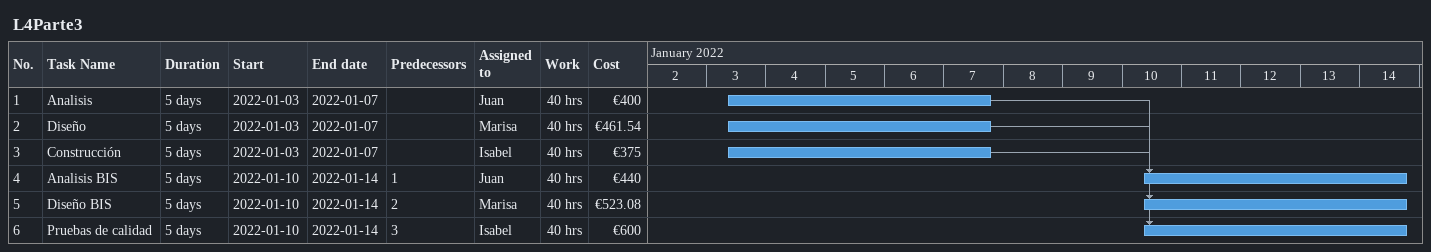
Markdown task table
L4Parte3

| ID | Task | Duration | Start | Finish | Predecessors | Resources | Work (h) | Cost (€) |
|---|---|---|---|---|---|---|---|---|
| 1 | Analisis | 5d | 2022-01-03 | 2022-01-07 |  | Juan | 40 | 400 |
| 2 | Diseño | 5d | 2022-01-03 | 2022-01-07 |  | Marisa | 40 | 461.54 |
| 3 | Construcción | 5d | 2022-01-03 | 2022-01-07 |  | Isabel | 40 | 375 |
| 4 | Analisis BIS | 5d | 2022-01-10 | 2022-01-14 | 1 | Juan | 40 | 440 |
| 5 | Diseño BIS | 5d | 2022-01-10 | 2022-01-14 | 2 | Marisa | 40 | 523.08 |
| 6 | Pruebas de calidad | 5d | 2022-01-10 | 2022-01-14 | 3 | Isabel | 40 | 600 |
